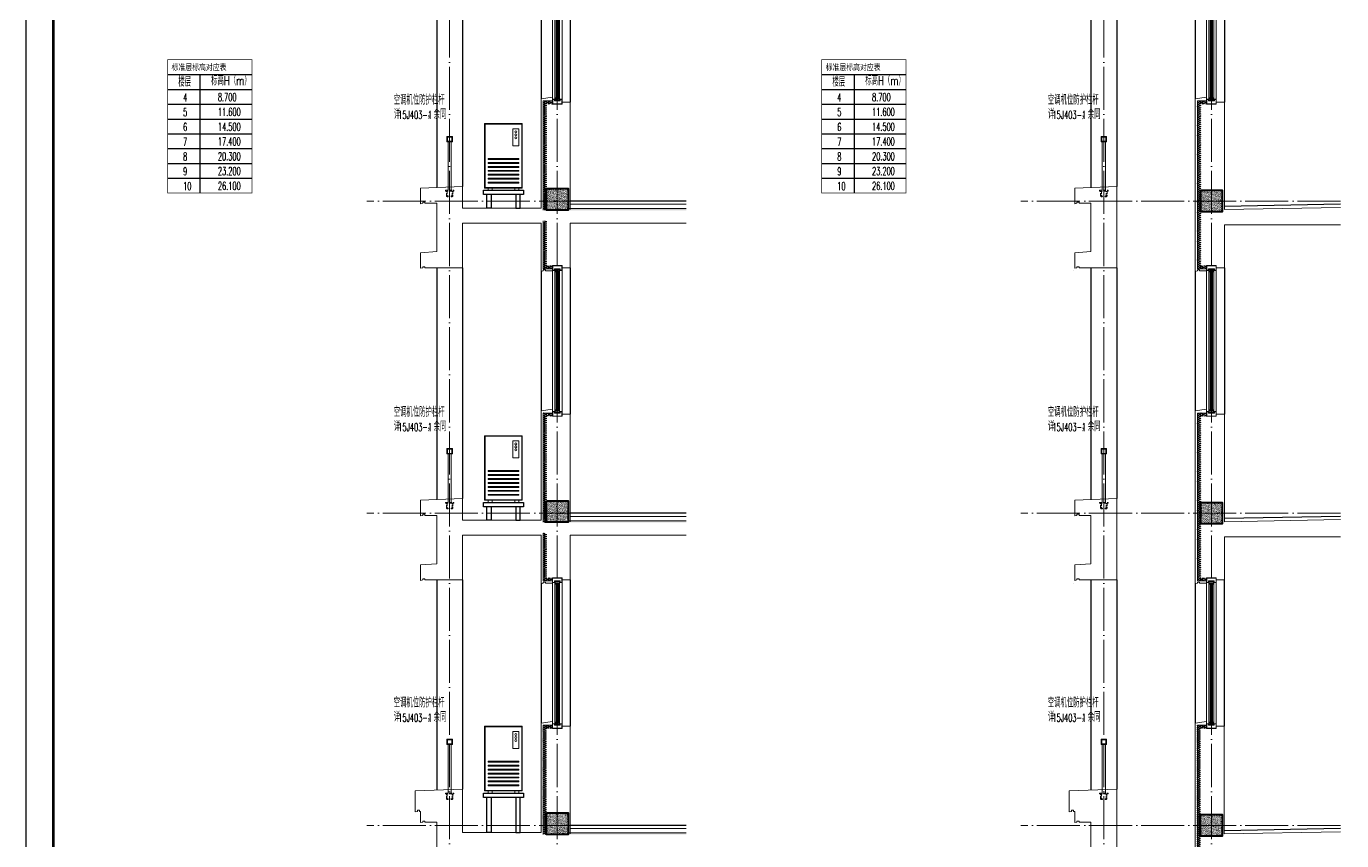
# Model space of a CAD drawing. Extents: x -518115 to 1124316, y -209821 to 1628073.
# Drawn here: x 1037830 to 1050052, y -165686 to -158120 of the extents above; entities that cross this region are included whole.
import ezdxf

# ---------------------------------------------------------------- set-up
doc = ezdxf.new("R2010")
doc.units = 0
doc.header["$LTSCALE"] = 1000
doc.header["$MEASUREMENT"] = 0
doc.linetypes.add('DASH', pattern=[0.35, 0.25, -0.1])
doc.linetypes.add('DOTE', pattern=[2.42, 2, -0.2, 0.02, -0.2])
for name, color, linetype in [('C-Sheet-图框', 101, 'Continuous'), ('PUB_TEXT', 4, 'Continuous'), ('图框', 140, 'Continuous'), ('看线', 251, 'Continuous'), ('空调外机', 8, 'Continuous'), ('立面-看线', 251, 'Continuous')]:
    doc.layers.add(name, color=color, linetype=linetype)
for name, color, linetype, lineweight in [('DOTE', 19, 'DOTE', 9), ('PUB_HATCH', 8, 'Continuous', 9), ('S_WINDOW', 144, 'Continuous', 15), ('WALL', 9, 'Continuous', 40), ('内粉刷', 37, 'Continuous', 9), ('平面-空调室外机', 143, 'Continuous', 9), ('立面-栏杆', 105, 'Continuous', 15), ('细细', 250, 'Continuous', 0)]:
    doc.layers.add(name, color=color, linetype=linetype, lineweight=lineweight)
doc.layers.add('yichutu', color=7, linetype='Continuous', true_color=0xffffff, plot=False)
doc.styles.add('_TCH_DIM', font='SIMPLEX.shx', dxfattribs={"width": 0.7, "bigfont": 'GBCBIG.shx'})
doc.styles.add('宋体', font='', dxfattribs={"height": 50})
doc.styles.get('宋体').set_extended_font_data('SimSun')
pattern_1 = [(315, (-218910.2607, -140541.0897), (-1.767766953, -1.767766953), []), (315, (-218909.0822, -140541.0897), (-1.767766953, -1.767766953), [])]
pattern_2 = [(315, (-218910.2607, -141979.3279), (-1.767766953, -1.767766953), []), (315, (-218909.0822, -141979.3279), (-1.767766953, -1.767766953), [])]
pattern_3 = [(0, (-696287.135, -433703.902), (16.66875, 9.623705), [11.1125, -22.225]), (120, (-696287.135, -433703.902), (-16.66874801, 9.62370845), [11.1125, -22.225]), (60, (-696287.135, -433703.902), (1.99e-06, 19.24741345), [-22.225, 11.1125])]
pattern_4 = [(0, (-817330.951, -385446.952), (16.66875, 9.623705), [11.1125, -22.225]), (120, (-817330.951, -385446.952), (-16.66874801, 9.62370845), [11.1125, -22.225]), (60, (-817330.951, -385446.952), (1.99e-06, 19.24741345), [-22.225, 11.1125])]
pattern_5 = [(0, (-811253.24, -385446.952), (16.66875, 9.623705), [11.1125, -22.225]), (120, (-811253.24, -385446.952), (-16.66874801, 9.62370845), [11.1125, -22.225]), (60, (-811253.24, -385446.952), (1.99e-06, 19.24741345), [-22.225, 11.1125])]

# ---------------------------------------------------------------- blocks, each defined once
blk = doc.blocks.new('zrszerf')
at = {"layer": '细细'}
h = blk.add_hatch(dxfattribs=at)
h.set_pattern_fill('金属', color=256, style=0)
h.set_pattern_definition(pattern_1)
h.paths.add_polyline_path([(257695, 608543), (257715, 608543), (257715, 608557), (257765, 608557), (257765, 608543), (257785, 608543), (257785, 608588), (257695, 608588)])
h.paths.add_polyline_path([(257713, 608559), (257713, 608545), (257697, 608545), (257697, 608586), (257783, 608586), (257783, 608545), (257767, 608545), (257767, 608559)], flags=16)
h = blk.add_hatch(dxfattribs=at)
h.set_pattern_fill('金属', color=256, style=0)
h.set_pattern_definition(pattern_1)
h.paths.add_polyline_path([(257762, 608555), (257762, 608530), (257750, 608530), (257750, 608540), (257729, 608540), (257729, 608530), (257717, 608530), (257717, 608555)])
h.paths.add_polyline_path([(257719, 608553), (257719, 608532), (257727, 608532), (257727, 608542), (257752, 608542), (257752, 608532), (257760, 608532), (257760, 608553)], flags=16)
h = blk.add_hatch(color=256, dxfattribs=at)
edge = h.paths.add_edge_path()
edge.add_line((257735, 608540), (257735, 608528))
edge.add_arc((257740, 608520), 9.44, 61.5175, 118.4825, ccw=False)
edge.add_line((257744, 608528), (257744, 608540))
edge.add_arc((257740, 608548), 9.44, 241.5175, 298.4825, ccw=False)
h = blk.add_hatch(dxfattribs=at)
h.set_pattern_fill('金属', color=256, style=0)
h.set_pattern_definition(pattern_2)
h.paths.add_polyline_path([(257695, 607233), (257715, 607233), (257715, 607220), (257765, 607220), (257765, 607233), (257785, 607233), (257785, 607188), (257695, 607188)])
h.paths.add_polyline_path([(257713, 607218), (257713, 607231), (257697, 607231), (257697, 607190), (257783, 607190), (257783, 607231), (257767, 607231), (257767, 607218)], flags=16)
h = blk.add_hatch(dxfattribs=at)
h.set_pattern_fill('金属', color=256, style=0)
h.set_pattern_definition(pattern_2)
h.paths.add_polyline_path([(257762, 607222), (257762, 607247), (257750, 607247), (257750, 607237), (257729, 607237), (257729, 607247), (257717, 607247), (257717, 607222)])
h.paths.add_polyline_path([(257719, 607224), (257719, 607245), (257727, 607245), (257727, 607235), (257752, 607235), (257752, 607245), (257760, 607245), (257760, 607224)], flags=16)
h = blk.add_hatch(color=256, dxfattribs=at)
edge = h.paths.add_edge_path()
edge.add_line((257735, 607237), (257735, 607249))
edge.add_arc((257740, 607257), 9.44, 241.5175, 298.4825)
edge.add_line((257744, 607249), (257744, 607237))
edge.add_arc((257740, 607229), 9.44, 61.5175, 118.4825)
at = {"layer": 'S_WINDOW'}
for p, q in [((257695, 607233), (257695, 608543)), ((257717, 607247), (257717, 608530)), ((257762, 607247), (257762, 608530)), ((257785, 607233), (257785, 608543))]:
    blk.add_line(p, q, dxfattribs=at)
for points in [[(257785, 608588), (257785, 608543), (257765, 608543), (257765, 608557), (257715, 608557), (257715, 608543), (257695, 608543), (257695, 608588)], [(257783, 608586), (257783, 608545), (257767, 608545), (257767, 608559), (257713, 608559), (257713, 608545), (257697, 608545), (257697, 608586)], [(257762, 608555), (257762, 608530), (257750, 608530), (257750, 608540), (257729, 608540), (257729, 608530), (257717, 608530), (257717, 608555)], [(257760, 608553), (257760, 608532), (257752, 608532), (257752, 608542), (257727, 608542), (257727, 608532), (257719, 608532), (257719, 608553)], [(257785, 607188), (257785, 607233), (257765, 607233), (257765, 607220), (257715, 607220), (257715, 607233), (257695, 607233), (257695, 607188)], [(257783, 607190), (257783, 607231), (257767, 607231), (257767, 607218), (257713, 607218), (257713, 607231), (257697, 607231), (257697, 607190)], [(257762, 607222), (257762, 607247), (257750, 607247), (257750, 607237), (257729, 607237), (257729, 607247), (257717, 607247), (257717, 607222)], [(257760, 607224), (257760, 607245), (257752, 607245), (257752, 607235), (257727, 607235), (257727, 607245), (257719, 607245), (257719, 607224)]]:
    blk.add_lwpolyline(points, close=True, dxfattribs=at)
at = {"layer": '细细'}
for points in [[(257729, 608530), (257729, 607247)], [(257735, 607249), (257735, 608540)], [(257744, 607249), (257744, 608540)], [(257750, 608530), (257750, 607247)]]:
    blk.add_lwpolyline(points, dxfattribs=at)
for points in [[(257735, 608540), (257735, 608528, -0.253805), (257744, 608528), (257744, 608540, -0.253805)], [(257735, 607237), (257735, 607249, 0.253805), (257744, 607249), (257744, 607237, 0.253805)]]:
    blk.add_lwpolyline(points, format="xyb", close=True, dxfattribs=at)
blk = doc.blocks.new('kongtiao')
for p, q in [((-339, 49), (-339, -551)), ((11, 49), (-339, 49)), ((-334, 44), (-334, -546)), ((6, 44), (-334, 44)), ((6, -546), (6, 44)), ((11, -551), (11, 49)), ((-76, 0), (-76, -157)), ((-21, 0), (-76, 0)), ((-21, -157), (-21, 0)), ((-76, -157), (-21, -157)), ((-339, -551), (11, -551)), ((-334, -546), (6, -546)), ((-307, -551), (-307, -571)), ((-307, -571), (-270, -571)), ((-270, -571), (-270, -551)), ((-58, -571), (-58, -551)), ((-21, -571), (-58, -571)), ((-21, -551), (-21, -571))]:
    blk.add_line(p, q)
for points in [[(-307, -275), (-21, -275), (-21, -285), (-307, -285)], [(-307, -312), (-21, -312), (-21, -321), (-307, -321)], [(-307, -349), (-21, -349), (-21, -358), (-307, -358)], [(-307, -386), (-21, -386), (-21, -395), (-307, -395)], [(-307, -422), (-21, -422), (-21, -431), (-307, -431)], [(-307, -459), (-21, -459), (-21, -468), (-307, -468)], [(-307, -496), (-21, -496), (-21, -505), (-307, -505)]]:
    blk.add_lwpolyline(points, close=True)
for centre in [(-49, -28), (-49, -56), (-49, -83)]:
    blk.add_circle(centre, 9.18)
blk = doc.blocks.new('A$C01BC52BD')
at = {"layer": '立面-栏杆'}
for p, q in [((-15, 0), (-15, 450)), ((15, 450), (15, 0))]:
    blk.add_line(p, q, dxfattribs=at)
at = {"layer": '立面-栏杆', "linetype": 'DASH', "ltscale": 0.1}
for p, q in [((40, 0), (-40, 0)), ((-40, 0), (-40, -7)), ((40, -7), (40, 0)), ((-40, -7), (-30, -7)), ((-30, -7), (-30, -51)), ((-22, -7), (22, -7)), ((-22, -51), (-22, -7)), ((-15, -53), (-21, -53)), ((-21, -60), (-15, -60)), ((-13, -57), (-13, -56)), ((13, -56), (13, -57)), ((21, -53), (15, -53)), ((15, -60), (21, -60)), ((22, -7), (22, -51)), ((30, -7), (40, -7)), ((30, -51), (30, -7))]:
    blk.add_line(p, q, dxfattribs=at)
at = {"layer": '立面-栏杆'}
for points in [[(25, 500), (-25, 500), (-25, 450), (25, 450)], [(19, 494), (-19, 494), (-19, 456), (19, 456)]]:
    blk.add_lwpolyline(points, close=True, dxfattribs=at)
at = {"layer": '立面-栏杆', "linetype": 'DASH', "ltscale": 0.1}
for centre, major_axis, start_param, end_param in [((-21, -51), (6.36, 6.36), 2.356194, 3.926991), ((-21, -51), (1.27, 1.27), 2.356194, 3.926991), ((-15, -56), (1.91, 1.91), 5.497787, 7.068583), ((-15, -57), (1.91, 1.91), 3.926991, 5.497787), ((15, -56), (1.91, 1.91), 0.785398, 2.356194), ((17, -55), (3.53, 3.53), 2.748894, 3.534292), ((21, -51), (-6.36, 6.36), 2.356194, 3.926991), ((21, -51), (-1.27, 1.27), 2.356194, 3.926991)]:
    blk.add_ellipse(centre, major_axis=major_axis, ratio=1, start_param=start_param, end_param=end_param, dxfattribs=at)
blk = doc.blocks.new('A$C2F8614E4')
at = {"layer": 'PUB_TEXT', "style": '_TCH_DIM'}
for s, height, width, p in [('空调机位防护栏杆', 84.4, 0.7, (-495, 296)), ('详', 84.4, 0.7, (-495, 163)), ('，余同', 84.4, 0.7, (-183, 163)), ('15J403-1', 74.4, 0.494118, (-452, 163))]:
    blk.add_text(s, height=height, dxfattribs=dict(at, width=width)).set_placement(p)
blk = doc.blocks.new('GHFHFHFCSDC')
at = {"layer": '立面-看线'}
h = blk.add_hatch(dxfattribs=at)
h.set_pattern_fill('HONEY', color=256, scale=7)
h.set_pattern_definition(pattern_4)
h.paths.add_polyline_path([(927668, -117371), (927698, -117371), (927698, -116386), (927753, -116386), (927753, -116356), (927668, -116356)])
h = blk.add_hatch(dxfattribs=at)
h.set_pattern_fill('碎沙', color=256, scale=4)
h.set_pattern_definition([(37.5, (126644.578, -502733.035), (-0.32000626, 9.78826475), [0, -7.7216, 0, -8.636, 0, -8.255]), (7.5, (126644.578, -502733.035), (8.99046566, 14.33650201), [0, -4.1656, 0, -6.9596, 0, -2.667]), (327.5, (126638.33, -502733.035), (15.819847405, 0.02874369), [0, -2.54, 0, -9.144, 0, -11.938]), (317.5, (126638.33, -502733.035), (15.27112905, 4.45858647), [0, -1.27, 0, -5.9944, 0, -6.858])])
h.paths.add_polyline_path([(927698, -117371), (927898, -117371), (927898, -117171), (927698, -117171)])
h = blk.add_hatch(dxfattribs=at)
h.set_pattern_fill('HONEY', color=256, scale=7)
h.set_pattern_definition([(0, (126548.549, -502733.035), (16.66875, 9.623705), [11.1125, -22.225]), (120, (126548.549, -502733.035), (-16.66874801, 9.62370845), [11.1125, -22.225]), (60, (126548.549, -502733.035), (1.99e-06, 19.24741345), [-22.225, 11.1125])])
h.paths.add_polyline_path([(928996, -117356), (927898, -117356), (927898, -117371), (928996, -117371)])
h = blk.add_hatch(dxfattribs=at)
h.set_pattern_fill('HONEY', color=256, scale=7)
h.set_pattern_definition(pattern_4)
h.paths.add_polyline_path([(927668, -117471), (927698, -117471), (927698, -117886), (927753, -117886), (927753, -117916), (927668, -117916)])
at = {"layer": 'PUB_HATCH', "color": 215, "true_color": 0xa953a0}
blk.add_line((927898, -117356), (928996, -117356), dxfattribs=at)
for points in [[(927668, -117371), (927668, -116356), (927753, -116356)], [(927753, -117916), (927668, -117916), (927668, -117471)]]:
    blk.add_lwpolyline(points, dxfattribs=at)
at = {"layer": 'WALL'}
blk.add_lwpolyline([(927698, -117171), (927898, -117171), (927898, -117371), (927698, -117371)], close=True, dxfattribs=at)
at = {"layer": '内粉刷'}
for p, q in [((927648, -117286), (927648, -117351)), ((927648, -117491), (927648, -117936))]:
    blk.add_line(p, q, dxfattribs=at)
for points in [[(927648, -117286), (927648, -116336), (927753, -116321)], [(927843, -116366), (927918, -116366), (927918, -117366)], [(927648, -117351), (926918, -117351), (926918, -117151), (926528, -117166), (926528, -117306)], [(926568, -117306), (926568, -117296), (926548, -117296), (926548, -117306), (926528, -117311), (926528, -117306)], [(926568, -117306), (926678, -117306), (926678, -117756), (926528, -117766), (926528, -117906)], [(928996, -117316), (927918, -117316)], [(926568, -117906), (926918, -117906), (926918, -117491), (927648, -117491)], [(927843, -117906), (927918, -117906), (927918, -117491), (928996, -117491)], [(926568, -117906), (926568, -117896), (926548, -117896), (926548, -117906), (926528, -117911), (926528, -117906)], [(927688, -117936), (927688, -117926), (927668, -117926), (927668, -117936), (927648, -117941), (927648, -117936)], [(927688, -117936), (927753, -117936)]]:
    blk.add_lwpolyline(points, dxfattribs=at)
at = {"layer": '看线'}
for p, q in [((926678, -115006), (926678, -117160)), ((926918, -115006), (926918, -117151)), ((927918, -115006), (927918, -116366)), ((927648, -115036), (927648, -116336))]:
    blk.add_line(p, q, dxfattribs=at)
at = {"layer": '看线', "color": 32}
blk.add_lwpolyline([(928996, -117286), (927918, -117286)], dxfattribs=at)
at = {"layer": '空调外机', "linetype": 'Continuous'}
blk.add_lwpolyline([(927483, -117226), (927113, -117226), (927113, -117186), (927483, -117186)], close=True, dxfattribs=at)
for points in [[(927183, -117226), (927183, -117351), (927143, -117351), (927143, -117226)], [(927413, -117226), (927413, -117351), (927453, -117351), (927453, -117226)]]:
    blk.add_lwpolyline(points, dxfattribs=at)
for name, p in [('zrszerf', (670058, -723574)), ('A$C2F8614E4', (926773, -116686))]:
    blk.add_blockref(name, p)
at = {"xscale": -1}
blk.add_blockref('A$C01BC52BD', (926798, -117186), dxfattribs=at)
at = {"layer": '平面-空调室外机'}
blk.add_blockref('kongtiao', (927462, -116615), dxfattribs=at)
blk = doc.blocks.new('A$C4D992532')
at = {"layer": 'C-Sheet-图框', "color": 0}
for p, q in [((-872, 1100), (-89, 1100)), ((-872, 1100), (-89, 1100)), ((-572, 1100), (-572, 0)), ((-872, 962), (-89, 962)), ((-872, 825), (-89, 825)), ((-872, 687), (-89, 687)), ((-872, 550), (-89, 550)), ((-872, 412), (-89, 412)), ((-872, 275), (-89, 275)), ((-872, 137), (-89, 137))]:
    blk.add_line(p, q, dxfattribs=at)
at = {"layer": 'C-Sheet-图框', "color": 0, "const_width": 6}
blk.add_lwpolyline([(-872, 0), (-89, 0), (-89, 1237), (-872, 1237)], close=True, dxfattribs=at)
at = {"layer": 'PUB_TEXT', "color": 2, "style": '宋体', "width": 0.8}
blk.add_text('标准层标高对应表', height=57, dxfattribs=at).set_placement((-836, 1140))
at = {"layer": 'PUB_TEXT', "style": '_TCH_DIM'}
for s, height, width, p in [('楼层', 84.4, 0.7, (-773, 989)), ('标高H（m）', 84.4, 0.7, (-468, 1001)), ('4', 74.4, 0.494118, (-728, 851)), ('8.700', 74.4, 0.494118, (-405, 853)), ('5', 74.4, 0.494118, (-728, 714)), ('11.600', 74.4, 0.494118, (-405, 716)), ('6', 74.4, 0.494118, (-728, 576)), ('14.500', 74.4, 0.494118, (-405, 578)), ('7', 74.4, 0.494118, (-728, 439)), ('17.400', 74.4, 0.494118, (-405, 441)), ('8', 74.4, 0.494118, (-728, 301)), ('20.300', 74.4, 0.494118, (-405, 303)), ('9', 74.4, 0.494118, (-728, 164)), ('23.200', 74.4, 0.494118, (-405, 166)), ('10', 74.4, 0.494118, (-728, 26)), ('26.100', 74.4, 0.494118, (-405, 28))]:
    blk.add_text(s, height=height, dxfattribs=dict(at, width=width)).set_placement(p)
blk = doc.blocks.new('HFHFHTFHSD')
at = {"layer": '立面-看线'}
h = blk.add_hatch(dxfattribs=at)
h.set_pattern_fill('HONEY', color=256, scale=7)
h.set_pattern_definition(pattern_5)
h.paths.add_polyline_path([(933746, -117386), (933776, -117386), (933776, -116386), (933831, -116386), (933831, -116356), (933746, -116356)])
h = blk.add_hatch(dxfattribs=at)
h.set_pattern_fill('碎沙', color=256, scale=4)
h.set_pattern_definition([(37.5, (132722.289, -502748.035), (-0.32000626, 9.78826475), [0, -7.7216, 0, -8.636, 0, -8.255]), (7.5, (132722.29, -502748.035), (8.99046566, 14.33650201), [0, -4.1656, 0, -6.9596, 0, -2.667]), (327.5, (132716.041, -502748.035), (15.819847405, 0.02874369), [0, -2.54, 0, -9.144, 0, -11.938]), (317.5, (132716.041, -502748.035), (15.27112905, 4.45858647), [0, -1.27, 0, -5.9944, 0, -6.858])])
h.paths.add_polyline_path([(933776, -117386), (933976, -117386), (933976, -117186), (933776, -117186)])
h = blk.add_hatch(dxfattribs=at)
h.set_pattern_fill('HONEY', color=256, scale=7)
h.set_pattern_definition(pattern_5)
h.paths.add_polyline_path([(933746, -117386), (933776, -117386), (933776, -117886), (933831, -117886), (933831, -117916), (933746, -117916)])
at = {"layer": 'PUB_HATCH', "color": 215, "true_color": 0xa953a0}
for points in [[(933746, -117386), (933746, -116356), (933831, -116356)], [(933831, -117916), (933746, -117916), (933746, -117386)]]:
    blk.add_lwpolyline(points, dxfattribs=at)
at = {"layer": 'WALL'}
blk.add_lwpolyline([(933776, -117186), (933976, -117186), (933976, -117386), (933776, -117386)], close=True, dxfattribs=at)
at = {"layer": '内粉刷'}
blk.add_line((933726, -117386), (933726, -117936), dxfattribs=at)
for points in [[(933726, -117386), (933726, -116336), (933831, -116321)], [(933921, -116366), (933996, -116366), (933996, -117366)], [(932646, -117906), (932996, -117906), (932996, -117151), (932606, -117166), (932606, -117306)], [(932646, -117306), (932646, -117296), (932626, -117296), (932626, -117306), (932606, -117311), (932606, -117306)], [(932646, -117306), (932756, -117306), (932756, -117756), (932606, -117766), (932606, -117906)], [(935074, -117346), (933996, -117366)], [(933921, -117906), (933996, -117906), (933996, -117506), (935074, -117506)], [(932596, -117936), (932596, -117936)], [(932646, -117906), (932646, -117896), (932626, -117896), (932626, -117906), (932606, -117911), (932606, -117906)], [(933766, -117936), (933766, -117926), (933746, -117926), (933746, -117936), (933726, -117941), (933726, -117936)], [(933766, -117936), (933831, -117936)]]:
    blk.add_lwpolyline(points, dxfattribs=at)
at = {"layer": '看线'}
for p, q in [((932756, -115006), (932756, -117160)), ((932996, -115006), (932996, -117151)), ((933996, -115006), (933996, -116366)), ((933726, -115036), (933726, -116336))]:
    blk.add_line(p, q, dxfattribs=at)
at = {"layer": '看线', "color": 32}
blk.add_lwpolyline([(935074, -117316), (933996, -117336)], dxfattribs=at)
for name, p in [('zrszerf', (676136, -723574)), ('A$C2F8614E4', (932851, -116686))]:
    blk.add_blockref(name, p)
at = {"xscale": -1}
blk.add_blockref('A$C01BC52BD', (932876, -117186), dxfattribs=at)
blk = doc.blocks.new('yct-1051-594-26275-14850-25-1002.0')
at = {"layer": 'yichutu', "color": 7, "true_color": 0xffffff}
blk.add_lwpolyline([(0, 0), (0, 14850), (26275, 14850), (26275, 0)], close=True, dxfattribs=at)
blk = doc.blocks.new('GFDDDDRG')
at = {"layer": '图框'}
blk.add_lwpolyline([(923310, -107437), (923310, -159999), (893610, -159999), (893610, -107437)], close=True, dxfattribs=at)
blk.add_lwpolyline([(923310, -107437), (923310, -159999), (893610, -159999), (893610, -107437)], close=True, dxfattribs=at)
at = {"layer": '图框', "const_width": 50}
blk.add_lwpolyline([(894110, -159499), (922810, -159499), (922810, -108687), (894110, -108687)], close=True, dxfattribs=at)

msp = doc.modelspace()

# ---------------------------------------------------------------- hatches: boundary and pattern name
at = {"layer": '立面-看线'}
h = msp.add_hatch(dxfattribs=at)
h.set_pattern_fill('HONEY', color=256, scale=7)
h.set_pattern_definition([(0, (-702364.846, -433703.902), (16.66875, 9.623705), [11.1125, -22.225]), (120, (-702364.846, -433703.902), (-16.66874801, 9.62370845), [11.1125, -22.225]), (60, (-702364.846, -433703.902), (1.99e-06, 19.24741345), [-22.225, 11.1125])])
h.paths.add_polyline_path([(1042633.9, -165628), (1042663.9, -165628), (1042663.9, -164643), (1042718.9, -164643), (1042718.9, -164613), (1042633.9, -164613)])
h = msp.add_hatch(dxfattribs=at)
h.set_pattern_fill('HONEY', color=256, scale=7)
h.set_pattern_definition(pattern_3)
h.paths.add_polyline_path([(1048711.6, -165643), (1048741.6, -165643), (1048741.6, -164643), (1048796.6, -164643), (1048796.6, -164613), (1048711.6, -164613)])
h = msp.add_hatch(dxfattribs=at)
h.set_pattern_fill('碎沙', color=256, scale=4)
h.set_pattern_definition([(37.5, (241610.683, -550989.984), (-0.32000626, 9.78826475), [0, -7.7216, 0, -8.636, 0, -8.255]), (7.5, (241610.683, -550989.984), (8.99046566, 14.33650201), [0, -4.1656, 0, -6.9596, 0, -2.667]), (327.5, (241604.435, -550989.984), (15.819847405, 0.02874369), [0, -2.54, 0, -9.144, 0, -11.938]), (317.5, (241604.435, -550989.984), (15.27112905, 4.45858647), [0, -1.27, 0, -5.9944, 0, -6.858])])
h.paths.add_polyline_path([(1042663.9, -165628), (1042863.9, -165628), (1042863.9, -165428), (1042663.9, -165428)])
h = msp.add_hatch(dxfattribs=at)
h.set_pattern_fill('碎沙', color=256, scale=4)
h.set_pattern_definition([(37.5, (247688.3944, -551004.984), (-0.32000626, 9.78826475), [0, -7.7216, 0, -8.636, 0, -8.255]), (7.5, (247688.394, -551004.984), (8.99046566, 14.33650201), [0, -4.1656, 0, -6.9596, 0, -2.667]), (327.5, (247682.146, -551004.984), (15.819847405, 0.02874369), [0, -2.54, 0, -9.144, 0, -11.938]), (317.5, (247682.146, -551004.984), (15.27112905, 4.45858647), [0, -1.27, 0, -5.9944, 0, -6.858])])
h.paths.add_polyline_path([(1048741.6, -165643), (1048941.6, -165643), (1048941.6, -165443), (1048741.6, -165443)])
h = msp.add_hatch(dxfattribs=at)
h.set_pattern_fill('HONEY', color=256, scale=7)
h.set_pattern_definition([(0, (241514.654, -550989.984), (16.66875, 9.623705), [11.1125, -22.225]), (120, (241514.654, -550989.984), (-16.66874801, 9.62370845), [11.1125, -22.225]), (60, (241514.654, -550989.984), (1.99e-06, 19.24741345), [-22.225, 11.1125])])
h.paths.add_polyline_path([(1043962.4, -165613), (1042863.9, -165613), (1042863.9, -165628), (1043962.4, -165628)])
h = msp.add_hatch(dxfattribs=at)
h.set_pattern_fill('HONEY', color=256, scale=7)
h.set_pattern_definition(pattern_3)
h.paths.add_polyline_path([(1048711.6, -165643), (1048741.6, -165643), (1048741.6, -166143), (1048796.6, -166143), (1048796.6, -166173), (1048711.6, -166173)])

# ---------------------------------------------------------------- linework, layer by layer
at = {"layer": 'DOTE', "linetype": 'DOTE', "ltscale": 0.2}
for p, q in [((1041763.9, -169543), (1041763.9, -151863)), ((1042763.9, -169543), (1042763.9, -151863)), ((1047841.6, -169543), (1047841.6, -151863)), ((1048841.6, -169543), (1048841.6, -151863)), ((1043962.4, -159743), (1040993.7, -159743)), ((1050040.2, -159743), (1047071.4, -159743)), ((1043962.4, -162643), (1040993.7, -162643)), ((1050040.2, -162643), (1047071.4, -162643)), ((1043962.4, -165543), (1040993.7, -165543)), ((1050040.2, -165543), (1047071.4, -165543))]:
    msp.add_line(p, q, dxfattribs=at)
at = {"layer": 'PUB_HATCH', "color": 215, "true_color": 0xa953a0}
msp.add_line((1042863.9, -165613), (1043962.4, -165613), dxfattribs=at)
for points in [[(1042633.9, -165628), (1042633.9, -164613), (1042718.9, -164613)], [(1048711.6, -165643), (1048711.6, -164613), (1048796.6, -164613)], [(1048796.6, -166173), (1048711.6, -166173), (1048711.6, -165643)]]:
    msp.add_lwpolyline(points, dxfattribs=at)
at = {"layer": 'WALL'}
for points in [[(1042663.9, -165428), (1042863.9, -165428), (1042863.9, -165628), (1042663.9, -165628)], [(1048741.6, -165443), (1048941.6, -165443), (1048941.6, -165643), (1048741.6, -165643)]]:
    msp.add_lwpolyline(points, close=True, dxfattribs=at)
at = {"layer": '内粉刷'}
for p, q in [((1041883.9, -165608), (1042613.9, -165608)), ((1048691.6, -165643), (1048691.6, -166193))]:
    msp.add_line(p, q, dxfattribs=at)
for points in [[(1042613.9, -165608), (1042613.9, -164593), (1042718.9, -164578)], [(1042808.9, -164623), (1042883.9, -164623), (1042883.9, -165623)], [(1048691.6, -165643), (1048691.6, -164593), (1048796.6, -164578)], [(1048886.6, -164623), (1048961.6, -164623), (1048961.6, -165623)], [(1041883.9, -165608), (1041883.9, -165208), (1041443.9, -165223), (1041443.9, -165413)], [(1047611.6, -166163), (1047961.6, -166163), (1047961.6, -165208), (1047521.6, -165223), (1047521.6, -165413)], [(1041483.9, -165413), (1041483.9, -165403), (1041463.9, -165403), (1041463.9, -165413), (1041443.9, -165418), (1041443.9, -165413)], [(1041483.9, -165413), (1041493.9, -165413), (1041493.9, -165513)], [(1047561.6, -165413), (1047561.6, -165403), (1047541.6, -165403), (1047541.6, -165413), (1047521.6, -165418), (1047521.6, -165413)], [(1047561.6, -165413), (1047571.6, -165413), (1047571.6, -165513)], [(1041533.9, -165513), (1041533.9, -165503), (1041513.9, -165503), (1041513.9, -165513), (1041493.9, -165518), (1041493.9, -165513)], [(1041533.9, -165513), (1041643.9, -165513), (1041643.9, -166013), (1041493.9, -166023), (1041493.9, -166163)], [(1043962.4, -165573), (1042883.9, -165573)], [(1047611.6, -165513), (1047611.6, -165503), (1047591.6, -165503), (1047591.6, -165513), (1047571.6, -165518), (1047571.6, -165513)], [(1047611.6, -165513), (1047721.6, -165513), (1047721.6, -166013), (1047571.6, -166023), (1047571.6, -166163)], [(1050040.2, -165603), (1048961.6, -165623)]]:
    msp.add_lwpolyline(points, dxfattribs=at)
at = {"layer": '看线'}
for p, q in [((1041643.9, -163263), (1041643.9, -165216.2)), ((1041883.9, -163263), (1041883.9, -165208)), ((1042883.9, -163263), (1042883.9, -164623)), ((1047721.6, -163263), (1047721.6, -165216.2)), ((1047961.6, -163263), (1047961.6, -165208)), ((1048961.6, -163263), (1048961.6, -164623)), ((1042613.9, -163293), (1042613.9, -164593)), ((1048691.6, -163293), (1048691.6, -164593))]:
    msp.add_line(p, q, dxfattribs=at)
at = {"layer": '看线', "color": 32}
for points in [[(1043962.4, -165543), (1042883.9, -165543)], [(1050040.2, -165573), (1048961.6, -165593)]]:
    msp.add_lwpolyline(points, dxfattribs=at)
at = {"layer": '空调外机', "linetype": 'Continuous'}
msp.add_lwpolyline([(1042448.9, -165283), (1042078.9, -165283), (1042078.9, -165243), (1042448.9, -165243)], close=True, dxfattribs=at)
for points in [[(1042148.9, -165283), (1042148.9, -165608), (1042108.9, -165608), (1042108.9, -165283)], [(1042378.9, -165283), (1042378.9, -165608), (1042418.9, -165608), (1042418.9, -165283)]]:
    msp.add_lwpolyline(points, dxfattribs=at)

# ---------------------------------------------------------------- block references
at = {"xscale": 0.5, "yscale": 0.5, "zscale": 0.5}
msp.add_blockref('GFDDDDRG', (591025.6, -93716.5), dxfattribs=at)
for name, p in [('GHFHFHFCSDC', (114966.1, -42456.9)), ('HFHFHTFHSD', (114966.1, -42456.9)), ('A$C4D992532', (1040015.7, -159668)), ('A$C4D992532', (1046093.4, -159668)), ('GHFHFHFCSDC', (114966.1, -45356.9)), ('HFHFHTFHSD', (114966.1, -45356.9)), ('zrszerf', (785024, -771831.4)), ('zrszerf', (791101.7, -771831.4)), ('A$C2F8614E4', (1041738.9, -164743)), ('A$C2F8614E4', (1047816.6, -164743))]:
    msp.add_blockref(name, p)
at = {"xscale": -1}
for p in [(1041763.9, -165243), (1047841.6, -165243)]:
    msp.add_blockref('A$C01BC52BD', p, dxfattribs=at)
at = {"layer": 'yichutu', "rotation": 270}
msp.add_blockref('yct-1051-594-26275-14850-25-1002.0', (1037830.5, -147435), dxfattribs=at)
at = {"layer": '平面-空调室外机'}
msp.add_blockref('kongtiao', (1042427.8, -164671.9), dxfattribs=at)

doc.saveas('drawing.dxf')
